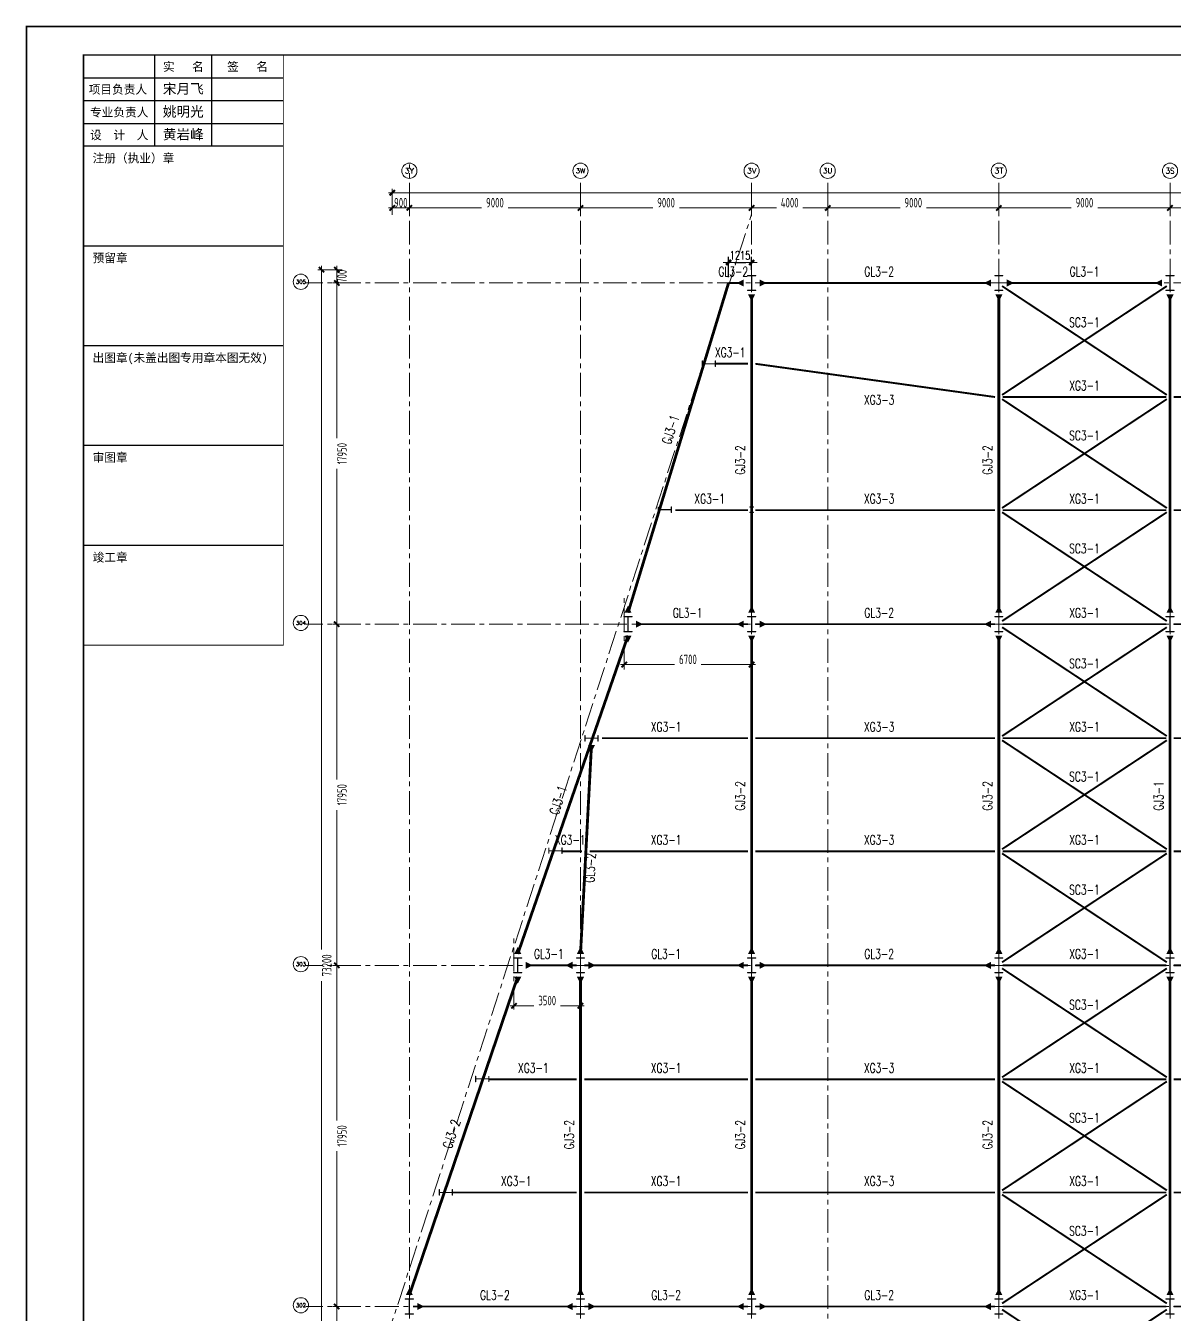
# Model space of a CAD drawing. Extents: x -1201378 to 2367219, y -619313 to 244905.
# Drawn here: x 312071 to 372463, y -237704 to -169915 of the extents above; entities that cross this region are included whole.
import ezdxf
from ezdxf.enums import TextEntityAlignment as Align

# ---------------------------------------------------------------- set-up
doc = ezdxf.new("R2010")
doc.units = 0
doc.header["$LTSCALE"] = 1000
doc.linetypes.add('CENTER', pattern=[2, 1.25, -0.25, 0.25, -0.25])
doc.layers.get('0').update_dxf_attribs({"linetype": 'CONTINUOUS'})
doc.layers.get('Defpoints').update_dxf_attribs({"linetype": 'CONTINUOUS'})
for name, color, linetype in [('0-cxFrame', 155, 'CONTINUOUS'), ('A-WINDOW', 140, 'CONTINUOUS'), ('qianming', 155, 'CONTINUOUS')]:
    doc.layers.add(name, color=color, linetype=linetype)
for name, color, linetype, lineweight in [('0-cxText', 131, 'CONTINUOUS', 25), ('S-axis', 111, 'CONTINUOUS', 0), ('S-bea', 40, 'CONTINUOUS', 0), ('S-col', 2, 'CONTINUOUS', 0), ('S-dim', 81, 'CONTINUOUS', 0), ('S-dote', 5, 'CENTER', 0), ('THIN', 7, 'CONTINUOUS', 0), ('柱间支撑', 6, 'CENTER', 0), ('梁', 4, 'CONTINUOUS', 18)]:
    doc.layers.add(name, color=color, linetype=linetype, lineweight=lineweight)
doc.styles.add('_TCH_AXIS', font='COMPLEX', dxfattribs={"bigfont": 'GBCBIG'})
doc.styles.add('cx_biaoti', font='')
doc.styles.add('cx_tuming', font='simhei.ttf')
doc.styles.add('cx_tuqian1', font='')
doc.styles.add('SS1', font='tj-romans1.shx', dxfattribs={"width": 0.7, "bigfont": 'tj-hztxt1.shx'})
doc.styles.add('TSSD_Dimension', font='tssdeng.shx', dxfattribs={"width": 0.7, "bigfont": 'hztxt.shx'})
doc.styles.add('TSSD_Rein', font='tj-romans1.shx', dxfattribs={"width": 0.7, "bigfont": 'tj-hztxt.shx'})
doc.styles.add('图框宋体', font='', dxfattribs={"width": 0.75})
doc.styles.add('黑体', font='simhei.ttf', dxfattribs={"width": 0.8})
doc.styles.get('cx_biaoti').set_extended_font_data('SimSun')
doc.styles.get('cx_tuqian1').set_extended_font_data('SimSun')
doc.styles.get('图框宋体').set_extended_font_data('SimSun')
doc.dimstyles.new('S-150-ARCHI', dxfattribs={"dimscale": 150, "dimtxt": 3, "dimasz": 2, "dimexe": 2, "dimexo": 2, "dimgap": 1, "dimtad": 1, "dimdec": 0, "dimzin": 0, "dimdsep": 46, "dimtxsty": 'SS1', "dimblk1": 'TT', "dimblk2": 'TT', "dimsah": 1, "dimcen": 1, "dimclrd": 256, "dimclre": 256, "dimclrt": 256, "dimadec": 0, "dimazin": 0, "dimtfac": 1, "dimtdec": 0, "dimtix": 1, "dimtmove": 2, "dimatfit": 0, "dimldrblk": 'TT', "dimfxl": 2, "dimtolj": 1, "dimtzin": 0, "dimarcsym": 0})
doc.dimstyles.new('TSSD_200_200', dxfattribs={"dimtxt": 500, "dimasz": 200, "dimexe": 200, "dimexo": 500, "dimgap": 200, "dimtad": 1, "dimdec": 0, "dimzin": 0, "dimdsep": 46, "dimtxsty": 'TSSD_Dimension', "dimblk": 'ARCHTICK', "dimcen": 0, "dimdle": 200, "dimclrt": 7, "dimadec": 0, "dimazin": 0, "dimtfac": 1, "dimtdec": 0, "dimtix": 1, "dimtmove": 2, "dimatfit": 3, "dimfxl": 1, "dimtolj": 1, "dimtzin": 0, "dimarcsym": 0})

# ---------------------------------------------------------------- blocks, each defined once
blk = doc.blocks.new('w42343243')
at = {"layer": 'S-col'}
blk.add_lwpolyline([(-165069, 621020), (-164639, 621020), (-164639, 621002), (-164848, 621002), (-164848, 620238), (-164639, 620238), (-164639, 620220), (-165069, 620220), (-165069, 620238), (-164860, 620238), (-164860, 621002), (-165069, 621002)], close=True, dxfattribs=at)
blk = doc.blocks.new('42343')
at = {"layer": 'A-WINDOW'}
for p in [(-130000, 100), (-117000, 100), (-108000, 100), (-136500, -17850), (-130000, -17850), (-117000, -17850), (-108000, -17850), (-142300, -35800), (-139000, -35800), (-130000, -35800), (-117000, -35800), (-108000, -35800), (-148000, -53750), (-139000, -53750), (-130000, -53750), (-117000, -53750), (-108000, -53750)]:
    blk.add_blockref('w42343243', p, dxfattribs=at)
blk = doc.blocks.new('_ArchTick')
at = {"color": 0, "linetype": 'ByBlock', "const_width": 0.5}
blk.add_lwpolyline([(-0.71, -0.71), (0.71, 0.71)], dxfattribs=at)
blk = doc.blocks.new('*D515')
at = {"layer": 'Defpoints', "color": 0, "transparency": 16777216}
for p in [(-270790, -282748), (-271576, -283448), (-270790, -283448)]:
    blk.add_point(p, dxfattribs=at)
at = {"layer": 'S-axis', "color": 0, "lineweight": -2, "transparency": 16777216}
for p, q in [((-271576, -282548), (-271576, -283648)), ((-271290, -282748), (-271776, -282748)), ((-271290, -283448), (-271776, -283448))]:
    blk.add_line(p, q, dxfattribs=at)
at = {"layer": 'S-axis', "color": 0, "lineweight": -2, "transparency": 16777216, "xscale": 200, "yscale": 200, "zscale": 200}
for p, rotation in [((-271576, -282748), 90), ((-271576, -283448), 270)]:
    blk.add_blockref('_ArchTick', p, dxfattribs=dict(at, rotation=rotation))
at = {"layer": 'S-axis', "color": 7, "transparency": 16777216, "insert": (-271301, -283098), "char_height": 500, "attachment_point": 5, "rotation": 90, "style": 'TSSD_Dimension'}
blk.add_mtext('\\A1;700', dxfattribs=at)
blk = doc.blocks.new('*D516')
at = {"layer": 'Defpoints', "color": 0, "transparency": 16777216}
for p in [(-270790, -283448), (-271576, -301398), (-270790, -301398)]:
    blk.add_point(p, dxfattribs=at)
at = {"layer": 'S-axis', "color": 0, "lineweight": -2, "transparency": 16777216}
for p, q in [((-271576, -283248), (-271576, -291617)), ((-271290, -283448), (-271776, -283448)), ((-271576, -301598), (-271576, -293229)), ((-271290, -301398), (-271776, -301398))]:
    blk.add_line(p, q, dxfattribs=at)
at = {"layer": 'S-axis', "color": 0, "lineweight": -2, "transparency": 16777216, "xscale": 200, "yscale": 200, "zscale": 200}
for p, rotation in [((-271576, -283448), 90), ((-271576, -301398), 270)]:
    blk.add_blockref('_ArchTick', p, dxfattribs=dict(at, rotation=rotation))
at = {"layer": 'S-axis', "color": 7, "transparency": 16777216, "insert": (-271301, -292423), "char_height": 500, "attachment_point": 5, "rotation": 90, "style": 'TSSD_Dimension'}
blk.add_mtext('\\A1;17950', dxfattribs=at)
blk = doc.blocks.new('*D517')
at = {"layer": 'Defpoints', "color": 0, "transparency": 16777216}
for p in [(-270790, -301398), (-271576, -319348), (-270790, -319348)]:
    blk.add_point(p, dxfattribs=at)
at = {"layer": 'S-axis', "color": 0, "lineweight": -2, "transparency": 16777216}
for p, q in [((-271290, -301398), (-271776, -301398)), ((-271576, -301198), (-271576, -309567)), ((-271576, -319548), (-271576, -311179)), ((-271290, -319348), (-271776, -319348))]:
    blk.add_line(p, q, dxfattribs=at)
at = {"layer": 'S-axis', "color": 0, "lineweight": -2, "transparency": 16777216, "xscale": 200, "yscale": 200, "zscale": 200}
for p, rotation in [((-271576, -301398), 90), ((-271576, -319348), 270)]:
    blk.add_blockref('_ArchTick', p, dxfattribs=dict(at, rotation=rotation))
at = {"layer": 'S-axis', "color": 7, "transparency": 16777216, "insert": (-271301, -310373), "char_height": 500, "attachment_point": 5, "rotation": 90, "style": 'TSSD_Dimension'}
blk.add_mtext('\\A1;17950', dxfattribs=at)
blk = doc.blocks.new('*D518')
at = {"layer": 'Defpoints', "color": 0, "transparency": 16777216}
for p in [(-270790, -319348), (-271576, -337298), (-270790, -337298)]:
    blk.add_point(p, dxfattribs=at)
at = {"layer": 'S-axis', "color": 0, "lineweight": -2, "transparency": 16777216}
for p, q in [((-271576, -319148), (-271576, -327517)), ((-271290, -319348), (-271776, -319348)), ((-271576, -337498), (-271576, -329129)), ((-271290, -337298), (-271776, -337298))]:
    blk.add_line(p, q, dxfattribs=at)
at = {"layer": 'S-axis', "color": 0, "lineweight": -2, "transparency": 16777216, "xscale": 200, "yscale": 200, "zscale": 200}
for p, rotation in [((-271576, -319348), 90), ((-271576, -337298), 270)]:
    blk.add_blockref('_ArchTick', p, dxfattribs=dict(at, rotation=rotation))
at = {"layer": 'S-axis', "color": 7, "transparency": 16777216, "insert": (-271301, -328323), "char_height": 500, "attachment_point": 5, "rotation": 90, "style": 'TSSD_Dimension'}
blk.add_mtext('\\A1;17950', dxfattribs=at)
blk = doc.blocks.new('*D519')
at = {"layer": 'Defpoints', "color": 0, "transparency": 16777216}
for p in [(-270790, -337298), (-271576, -355248), (-270790, -355248)]:
    blk.add_point(p, dxfattribs=at)
at = {"layer": 'S-axis', "color": 0, "lineweight": -2, "transparency": 16777216}
for p, q in [((-271290, -337298), (-271776, -337298)), ((-271576, -337098), (-271576, -345467)), ((-271576, -355448), (-271576, -347079)), ((-271290, -355248), (-271776, -355248))]:
    blk.add_line(p, q, dxfattribs=at)
at = {"layer": 'S-axis', "color": 0, "lineweight": -2, "transparency": 16777216, "xscale": 200, "yscale": 200, "zscale": 200}
for p, rotation in [((-271576, -337298), 90), ((-271576, -355248), 270)]:
    blk.add_blockref('_ArchTick', p, dxfattribs=dict(at, rotation=rotation))
at = {"layer": 'S-axis', "color": 7, "transparency": 16777216, "insert": (-271301, -346273), "char_height": 500, "attachment_point": 5, "rotation": 90, "style": 'TSSD_Dimension'}
blk.add_mtext('\\A1;17950', dxfattribs=at)
blk = doc.blocks.new('*D459')
at = {"layer": 'Defpoints', "color": 0, "transparency": 16777216}
for p in [(-270890, -282748), (-272376, -355948), (-270890, -355948)]:
    blk.add_point(p, dxfattribs=at)
at = {"layer": 'S-axis', "color": 0, "lineweight": -2, "transparency": 16777216}
for p, q in [((-272376, -282548), (-272376, -318516)), ((-271390, -282748), (-272576, -282748)), ((-272376, -356148), (-272376, -320181)), ((-271390, -355948), (-272576, -355948))]:
    blk.add_line(p, q, dxfattribs=at)
at = {"layer": 'S-axis', "color": 0, "lineweight": -2, "transparency": 16777216, "xscale": 200, "yscale": 200, "zscale": 200}
for p, rotation in [((-272376, -282748), 90), ((-272376, -355948), 270)]:
    blk.add_blockref('_ArchTick', p, dxfattribs=dict(at, rotation=rotation))
at = {"layer": 'S-axis', "color": 7, "transparency": 16777216, "insert": (-272101, -319348), "char_height": 500, "attachment_point": 5, "rotation": 90, "style": 'TSSD_Dimension'}
blk.add_mtext('\\A1;73200', dxfattribs=at)
blk = doc.blocks.new('*D460')
at = {"layer": 'Defpoints', "color": 0, "transparency": 16777216}
for p in [(-267758, -279500), (-268658, -280358), (-267758, -280358)]:
    blk.add_point(p, dxfattribs=at)
at = {"layer": 'S-axis', "color": 0, "lineweight": -2, "transparency": 16777216}
for p, q in [((-268858, -279500), (-267558, -279500)), ((-268658, -279858), (-268658, -279300)), ((-267758, -279858), (-267758, -279300))]:
    blk.add_line(p, q, dxfattribs=at)
at = {"layer": 'S-axis', "color": 0, "lineweight": -2, "transparency": 16777216, "xscale": 200, "yscale": 200, "zscale": 200, "rotation": 180}
blk.add_blockref('_ArchTick', (-268658, -279500), dxfattribs=at)
at = {"layer": 'S-axis', "color": 0, "lineweight": -2, "transparency": 16777216, "xscale": 200, "yscale": 200, "zscale": 200}
blk.add_blockref('_ArchTick', (-267758, -279500), dxfattribs=at)
at = {"layer": 'S-axis', "color": 7, "transparency": 16777216, "insert": (-268208, -279225), "char_height": 500, "attachment_point": 5, "style": 'TSSD_Dimension'}
blk.add_mtext('\\A1;900', dxfattribs=at)
blk = doc.blocks.new('*D461')
at = {"layer": 'Defpoints', "color": 0, "transparency": 16777216}
for p in [(-258758, -279500), (-267758, -280358), (-258758, -280358)]:
    blk.add_point(p, dxfattribs=at)
at = {"layer": 'S-axis', "color": 0, "lineweight": -2, "transparency": 16777216}
for p, q in [((-267958, -279500), (-263957, -279500)), ((-267758, -279858), (-267758, -279300)), ((-258558, -279500), (-262560, -279500)), ((-258758, -279858), (-258758, -279300))]:
    blk.add_line(p, q, dxfattribs=at)
at = {"layer": 'S-axis', "color": 0, "lineweight": -2, "transparency": 16777216, "xscale": 200, "yscale": 200, "zscale": 200, "rotation": 180}
blk.add_blockref('_ArchTick', (-267758, -279500), dxfattribs=at)
at = {"layer": 'S-axis', "color": 0, "lineweight": -2, "transparency": 16777216, "xscale": 200, "yscale": 200, "zscale": 200}
blk.add_blockref('_ArchTick', (-258758, -279500), dxfattribs=at)
at = {"layer": 'S-axis', "color": 7, "transparency": 16777216, "insert": (-263258, -279225), "char_height": 500, "attachment_point": 5, "style": 'TSSD_Dimension'}
blk.add_mtext('\\A1;9000', dxfattribs=at)
blk = doc.blocks.new('*D462')
at = {"layer": 'Defpoints', "color": 0, "transparency": 16777216}
for p in [(-249758, -279500), (-258758, -280358), (-249758, -280358)]:
    blk.add_point(p, dxfattribs=at)
at = {"layer": 'S-axis', "color": 0, "lineweight": -2, "transparency": 16777216}
for p, q in [((-258958, -279500), (-254957, -279500)), ((-258758, -279858), (-258758, -279300)), ((-249558, -279500), (-253560, -279500)), ((-249758, -279858), (-249758, -279300))]:
    blk.add_line(p, q, dxfattribs=at)
at = {"layer": 'S-axis', "color": 0, "lineweight": -2, "transparency": 16777216, "xscale": 200, "yscale": 200, "zscale": 200, "rotation": 180}
blk.add_blockref('_ArchTick', (-258758, -279500), dxfattribs=at)
at = {"layer": 'S-axis', "color": 0, "lineweight": -2, "transparency": 16777216, "xscale": 200, "yscale": 200, "zscale": 200}
blk.add_blockref('_ArchTick', (-249758, -279500), dxfattribs=at)
at = {"layer": 'S-axis', "color": 7, "transparency": 16777216, "insert": (-254258, -279225), "char_height": 500, "attachment_point": 5, "style": 'TSSD_Dimension'}
blk.add_mtext('\\A1;9000', dxfattribs=at)
blk = doc.blocks.new('*D463')
at = {"layer": 'Defpoints', "color": 0, "transparency": 16777216}
for p in [(-245758, -279500), (-249758, -280358), (-245758, -280358)]:
    blk.add_point(p, dxfattribs=at)
at = {"layer": 'S-axis', "color": 0, "lineweight": -2, "transparency": 16777216}
for p, q in [((-249958, -279500), (-248457, -279500)), ((-249758, -279858), (-249758, -279300)), ((-245558, -279500), (-247060, -279500)), ((-245758, -279858), (-245758, -279300))]:
    blk.add_line(p, q, dxfattribs=at)
at = {"layer": 'S-axis', "color": 0, "lineweight": -2, "transparency": 16777216, "xscale": 200, "yscale": 200, "zscale": 200, "rotation": 180}
blk.add_blockref('_ArchTick', (-249758, -279500), dxfattribs=at)
at = {"layer": 'S-axis', "color": 0, "lineweight": -2, "transparency": 16777216, "xscale": 200, "yscale": 200, "zscale": 200}
blk.add_blockref('_ArchTick', (-245758, -279500), dxfattribs=at)
at = {"layer": 'S-axis', "color": 7, "transparency": 16777216, "insert": (-247758, -279225), "char_height": 500, "attachment_point": 5, "style": 'TSSD_Dimension'}
blk.add_mtext('\\A1;4000', dxfattribs=at)
blk = doc.blocks.new('*D464')
at = {"layer": 'Defpoints', "color": 0, "transparency": 16777216}
for p in [(-236758, -279500), (-245758, -280358), (-236758, -280358)]:
    blk.add_point(p, dxfattribs=at)
at = {"layer": 'S-axis', "color": 0, "lineweight": -2, "transparency": 16777216}
for p, q in [((-245958, -279500), (-241957, -279500)), ((-245758, -279858), (-245758, -279300)), ((-236558, -279500), (-240560, -279500)), ((-236758, -279858), (-236758, -279300))]:
    blk.add_line(p, q, dxfattribs=at)
at = {"layer": 'S-axis', "color": 0, "lineweight": -2, "transparency": 16777216, "xscale": 200, "yscale": 200, "zscale": 200, "rotation": 180}
blk.add_blockref('_ArchTick', (-245758, -279500), dxfattribs=at)
at = {"layer": 'S-axis', "color": 0, "lineweight": -2, "transparency": 16777216, "xscale": 200, "yscale": 200, "zscale": 200}
blk.add_blockref('_ArchTick', (-236758, -279500), dxfattribs=at)
at = {"layer": 'S-axis', "color": 7, "transparency": 16777216, "insert": (-241258, -279225), "char_height": 500, "attachment_point": 5, "style": 'TSSD_Dimension'}
blk.add_mtext('\\A1;9000', dxfattribs=at)
blk = doc.blocks.new('*D465')
at = {"layer": 'Defpoints', "color": 0, "transparency": 16777216}
for p in [(-227758, -279500), (-236758, -280358), (-227758, -280358)]:
    blk.add_point(p, dxfattribs=at)
at = {"layer": 'S-axis', "color": 0, "lineweight": -2, "transparency": 16777216}
for p, q in [((-236958, -279500), (-232957, -279500)), ((-236758, -279858), (-236758, -279300)), ((-227558, -279500), (-231560, -279500)), ((-227758, -279858), (-227758, -279300))]:
    blk.add_line(p, q, dxfattribs=at)
at = {"layer": 'S-axis', "color": 0, "lineweight": -2, "transparency": 16777216, "xscale": 200, "yscale": 200, "zscale": 200, "rotation": 180}
blk.add_blockref('_ArchTick', (-236758, -279500), dxfattribs=at)
at = {"layer": 'S-axis', "color": 0, "lineweight": -2, "transparency": 16777216, "xscale": 200, "yscale": 200, "zscale": 200}
blk.add_blockref('_ArchTick', (-227758, -279500), dxfattribs=at)
at = {"layer": 'S-axis', "color": 7, "transparency": 16777216, "insert": (-232258, -279225), "char_height": 500, "attachment_point": 5, "style": 'TSSD_Dimension'}
blk.add_mtext('\\A1;9000', dxfattribs=at)
blk = doc.blocks.new('*D466')
at = {"layer": 'Defpoints', "color": 0, "transparency": 16777216}
for p in [(-218758, -279500), (-227758, -280358), (-218758, -280358)]:
    blk.add_point(p, dxfattribs=at)
at = {"layer": 'S-axis', "color": 0, "lineweight": -2, "transparency": 16777216}
for p, q in [((-227958, -279500), (-223957, -279500)), ((-227758, -279858), (-227758, -279300)), ((-218558, -279500), (-222560, -279500)), ((-218758, -279858), (-218758, -279300))]:
    blk.add_line(p, q, dxfattribs=at)
at = {"layer": 'S-axis', "color": 0, "lineweight": -2, "transparency": 16777216, "xscale": 200, "yscale": 200, "zscale": 200, "rotation": 180}
blk.add_blockref('_ArchTick', (-227758, -279500), dxfattribs=at)
at = {"layer": 'S-axis', "color": 0, "lineweight": -2, "transparency": 16777216, "xscale": 200, "yscale": 200, "zscale": 200}
blk.add_blockref('_ArchTick', (-218758, -279500), dxfattribs=at)
at = {"layer": 'S-axis', "color": 7, "transparency": 16777216, "insert": (-223258, -279225), "char_height": 500, "attachment_point": 5, "style": 'TSSD_Dimension'}
blk.add_mtext('\\A1;9000', dxfattribs=at)
blk = doc.blocks.new('*D483')
at = {"layer": 'Defpoints', "color": 0, "transparency": 16777216}
for p in [(-82958, -278700), (-268658, -280258), (-82958, -280258)]:
    blk.add_point(p, dxfattribs=at)
at = {"layer": 'S-axis', "color": 0, "lineweight": -2, "transparency": 16777216}
for p, q in [((-268658, -279758), (-268658, -278500)), ((-82958, -279758), (-82958, -278500)), ((-268858, -278700), (-176749, -278700)), ((-82758, -278700), (-174868, -278700))]:
    blk.add_line(p, q, dxfattribs=at)
at = {"layer": 'S-axis', "color": 0, "lineweight": -2, "transparency": 16777216, "xscale": 200, "yscale": 200, "zscale": 200, "rotation": 180}
blk.add_blockref('_ArchTick', (-268658, -278700), dxfattribs=at)
at = {"layer": 'S-axis', "color": 0, "lineweight": -2, "transparency": 16777216, "xscale": 200, "yscale": 200, "zscale": 200}
blk.add_blockref('_ArchTick', (-82958, -278700), dxfattribs=at)
at = {"layer": 'S-axis', "color": 7, "transparency": 16777216, "insert": (-175808, -278425), "char_height": 500, "attachment_point": 5, "style": 'TSSD_Dimension'}
blk.add_mtext('\\A1;185700', dxfattribs=at)
blk = doc.blocks.new('*D484')
at = {"layer": 'Defpoints', "color": 0, "transparency": 16777216}
for p in [(-262258, -320438), (-258758, -320438), (-258758, -321476)]:
    blk.add_point(p, dxfattribs=at)
at = {"layer": 'S-axis', "color": 0, "lineweight": -2, "transparency": 16777216}
for p, q in [((-262258, -320938), (-262258, -321676)), ((-258758, -320938), (-258758, -321676)), ((-262458, -321476), (-261207, -321476)), ((-258558, -321476), (-259810, -321476))]:
    blk.add_line(p, q, dxfattribs=at)
at = {"layer": 'S-axis', "color": 0, "lineweight": -2, "transparency": 16777216, "xscale": 200, "yscale": 200, "zscale": 200, "rotation": 180}
blk.add_blockref('_ArchTick', (-262258, -321476), dxfattribs=at)
at = {"layer": 'S-axis', "color": 0, "lineweight": -2, "transparency": 16777216, "xscale": 200, "yscale": 200, "zscale": 200}
blk.add_blockref('_ArchTick', (-258758, -321476), dxfattribs=at)
at = {"layer": 'S-axis', "color": 7, "transparency": 16777216, "insert": (-260508, -321201), "char_height": 500, "attachment_point": 5, "style": 'TSSD_Dimension'}
blk.add_mtext('\\A1;3500', dxfattribs=at)
blk = doc.blocks.new('*D485')
at = {"layer": 'Defpoints', "color": 0, "transparency": 16777216}
for p in [(-256458, -302488), (-249758, -302488), (-249758, -303526)]:
    blk.add_point(p, dxfattribs=at)
at = {"layer": 'S-axis', "color": 0, "lineweight": -2, "transparency": 16777216}
for p, q in [((-256458, -302988), (-256458, -303726)), ((-249758, -302988), (-249758, -303726)), ((-256658, -303526), (-253807, -303526)), ((-249558, -303526), (-252410, -303526))]:
    blk.add_line(p, q, dxfattribs=at)
at = {"layer": 'S-axis', "color": 0, "lineweight": -2, "transparency": 16777216, "xscale": 200, "yscale": 200, "zscale": 200, "rotation": 180}
blk.add_blockref('_ArchTick', (-256458, -303526), dxfattribs=at)
at = {"layer": 'S-axis', "color": 0, "lineweight": -2, "transparency": 16777216, "xscale": 200, "yscale": 200, "zscale": 200}
blk.add_blockref('_ArchTick', (-249758, -303526), dxfattribs=at)
at = {"layer": 'S-axis', "color": 7, "transparency": 16777216, "insert": (-253108, -303251), "char_height": 500, "attachment_point": 5, "style": 'TSSD_Dimension'}
blk.add_mtext('\\A1;6700', dxfattribs=at)
blk = doc.blocks.new('zjcx_lan_xinxi(Dragon)')
for p, q in [((7000, -3200), (0, -3200)), ((7000, -6700), (0, -6700)), ((7000, -10200), (0, -10200)), ((7000, -13700), (0, -13700)), ((7000, -17200), (0, -17200))]:
    blk.add_line(p, q)
at = {"const_width": 25}
blk.add_lwpolyline([(0, -20700), (7000, -20700), (7000, 0), (0, 0)], close=True, dxfattribs=at)
for points in [[(2500, -3200), (2500, 0)], [(4500, -3200), (4500, 0)], [(0, -800), (7000, -800)], [(0, -1600), (7000, -1600)], [(0, -2400), (7000, -2400)]]:
    blk.add_lwpolyline(points)
for points in [[(7000, -3200), (7000, 0)], [(0, -3200), (7000, -3200)], [(0, -20700), (7000, -20700), (7000, -3200)], [(0, -20700), (7000, -20700)]]:
    blk.add_lwpolyline(points, dxfattribs=at)
at = {"style": '图框宋体'}
for s, p in [('实   名', (3500, -400)), ('签   名', (5750, -400)), ('项目负责人', (1204, -1200)), ('专业负责人', (1250, -2000)), ('设  计  人', (1250, -2800))]:
    blk.add_text(s, height=300, dxfattribs=at).set_placement(p, align=Align.MIDDLE)
for s, p in [('注册（执业）章', (318, -3771)), ('预留章', (318, -7271)), ('出图章(未盖出图专用章本图无效)', (318, -10771)), ('审图章', (318, -14271)), ('竣工章', (318, -17771))]:
    blk.add_text(s, height=300, dxfattribs=at).set_placement(p)
blk = doc.blocks.new('T-信息(Dragon)')
at = {"layer": '0-cxFrame'}
blk.add_blockref('zjcx_lan_xinxi(Dragon)', (0, 0), dxfattribs=at)
at = {"layer": 'qianming', "color": 3, "style": 'cx_biaoti'}
for s, p in [('宋月飞', (3497, -1185)), ('姚明光', (3497, -1985)), ('黄岩峰', (3497, -2785))]:
    blk.add_text(s, height=350, dxfattribs=at).set_placement(p, align=Align.MIDDLE_CENTER)
blk = doc.blocks.new('TK22.A0 L(Dragon)')
at = {"layer": '0-cxFrame', "color": 7, "const_width": 0.5}
blk.add_lwpolyline([(0, 0), (-1486, 0), (-1486, 841), (0, 841)], close=True, dxfattribs=at)
at = {"layer": '0-cxFrame', "const_width": 0.5}
blk.add_lwpolyline([(-80, 10), (-1466, 10), (-1466, 831), (-80, 831)], close=True, dxfattribs=at)
at = {"layer": '0-cxFrame', "xscale": 0.009999999999999998, "yscale": 0.009999999999999998, "zscale": 0.009999999999999998}
blk.add_blockref('T-信息(Dragon)', (-1466, 831), dxfattribs=at)
at = {"style": '黑体', "flags": 4}
blk.add_attdef('图幅', text='', height=3.3, dxfattribs=at).set_placement((-40, 3), align=Align.RIGHT)
at = {"layer": '0-cxText', "flags": 4}
for tag, height, style, p in [('建设单位', 3.5, 'cx_tuming', (-45, 240)), ('项目名称', 3.5, 'cx_tuming', (-45, 210)), ('子项名称', 3.5, 'cx_tuming', (-45, 180)), ('工程编号', 3.3, 'cx_tuqian1', (-35, 165)), ('图名1', 3.5, 'cx_tuming', (-45, 87)), ('图名2', 3.5, 'cx_tuming', (-45, 79)), ('图名3', 3.5, 'cx_tuming', (-45, 71)), ('出图日期', 3.3, 'cx_tuqian1', (-39, 60)), ('专业', 3.3, 'cx_tuqian1', (-55, 52)), ('图号', 3.3, 'cx_tuqian1', (-55, 44)), ('版次', 3.3, 'cx_tuqian1', (-20, 44))]:
    blk.add_attdef(tag, text='', height=height, dxfattribs=dict(at, style=style)).set_placement(p, align=Align.MIDDLE)
at = {"layer": 'Defpoints', "color": 6, "flags": 4}
for tag, height, style, p in [('tufu', 3.3, '黑体', (-12, 12)), ('dwfname', 4, 'cx_tuqian1', (-80, 3))]:
    blk.add_attdef(tag, text='', height=height, dxfattribs=dict(at, style=style)).set_placement(p, align=Align.RIGHT)
blk = doc.blocks.new('nt66')
at = {"layer": 'S-col'}
blk.add_lwpolyline([(-195790, 766820), (-195490, 766820), (-195490, 766808), (-195636, 766808), (-195636, 766132), (-195490, 766132), (-195490, 766120), (-195790, 766120), (-195790, 766132), (-195644, 766132), (-195644, 766808), (-195790, 766808)], close=True, dxfattribs=at)
blk = doc.blocks.new('TT')
blk.add_line((-0.97, 0), (0.97, 0))
at = {"const_width": 0.45}
blk.add_lwpolyline([(-0.44, -0.44), (0.44, 0.44)], dxfattribs=at)
blk = doc.blocks.new('*D6490')
at = {"layer": 'Defpoints', "color": 0, "transparency": 16777216}
for p in [(350242, -182370), (349027, -183448), (350242, -183048)]:
    blk.add_point(p, dxfattribs=at)
at = {"layer": 'S-dim', "lineweight": -2, "transparency": 16777216}
for p, q in [((349027, -183148), (349027, -182070)), ((350242, -182748), (350242, -182070)), ((349327, -182370), (349942, -182370))]:
    blk.add_line(p, q, dxfattribs=at)
at = {"layer": 'S-dim', "lineweight": -2, "transparency": 16777216, "xscale": 300, "yscale": 300, "zscale": 300, "rotation": 180}
blk.add_blockref('TT', (349027, -182370), dxfattribs=at)
at = {"layer": 'S-dim', "lineweight": -2, "transparency": 16777216, "xscale": 300, "yscale": 300, "zscale": 300}
blk.add_blockref('TT', (350242, -182370), dxfattribs=at)
at = {"layer": 'S-dim', "transparency": 16777216, "insert": (349634, -181995), "char_height": 450, "attachment_point": 5, "style": 'SS1'}
blk.add_mtext('\\A1;1215', dxfattribs=at)
blk = doc.blocks.new('3#轴网')
at = {"layer": 'S-axis'}
for centre in [(-267758.5, -277544.2), (-258758.5, -277544.2), (-249758.5, -277544.2), (-245758.5, -277544.2), (-236758.5, -277544.2), (-227758.5, -277544.2), (-273461.5, -283383.9), (-273461.5, -301333.9), (-273461.5, -319283.9), (-273461.5, -337233.9)]:
    blk.add_circle(centre, 400, dxfattribs=at)
at = {"layer": 'S-dote'}
for p, q in [((-267758.5, -363428.2), (-267758.5, -277213.2)), ((-258758.5, -363428.2), (-258758.5, -277944.2)), ((-249758.5, -363428.2), (-249758.5, -277944.2)), ((-245758.5, -363428.2), (-245758.5, -277948.2)), ((-236758.5, -363428.2), (-236758.5, -277948.2)), ((-227758.5, -363428.2), (-227758.5, -277948.2)), ((-78316.2, -283448.2), (-273210.6, -283448.2)), ((-256458.5, -303778.2), (-256458.5, -299938.2)), ((-78316.2, -301398.2), (-273210.6, -301398.2)), ((-262258.5, -321678.2), (-262258.5, -317888.2)), ((-78316.2, -319348.2), (-273210.6, -319348.2)), ((-78316.2, -337298.2), (-273210.6, -337298.2))]:
    blk.add_line(p, q, dxfattribs=at)
blk.add_lwpolyline([(-270224.1, -342906.2), (-249758.5, -279830.8)], dxfattribs=at)
at = {"layer": 'S-axis', "style": '_TCH_AXIS'}
for s, height, p, p2 in [('3Y', 270.86, (-268003.5, -277679.7), (-267513.4, -277679.7)), ('3W', 255.29, (-259007.7, -277671.9), (-258509.3, -277671.9)), ('3V', 276.42, (-250002, -277682.4), (-249515, -277682.4)), ('3U', 265.5, (-246005, -277677), (-245511.9, -277677)), ('3T', 294.28, (-236996.7, -277691.4), (-236520.2, -277691.4)), ('3S', 300.65, (-227994.7, -277694.5), (-227522.2, -277694.5)), ('305', 206.28, (-273721.8, -283487), (-273201.2, -283487)), ('304', 199.75, (-273723.1, -301433.8), (-273199.9, -301433.8)), ('303', 206.28, (-273721.8, -319387), (-273201.2, -319387)), ('302', 206.28, (-273721.8, -337337), (-273201.2, -337337))]:
    blk.add_text(s, height=height, dxfattribs=at).set_placement(p, p2, align=Align.FIT)
at = {"layer": 'S-axis'}
for base, p1, p2, angle, picture, middle in [((-82958.5, -278700.4), (-268658.5, -280258.4), (-82958.5, -280258.4), 0, '*D483', (-175808.5, -278425.4)), ((-267758.5, -279500.4), (-268658.5, -280358.4), (-267758.5, -280358.4), 0, '*D460', (-268208.5, -279225.4)), ((-258758.5, -279500.4), (-267758.5, -280358.4), (-258758.5, -280358.4), 0, '*D461', (-263258.5, -279225.4)), ((-249758.5, -279500.4), (-258758.5, -280358.4), (-249758.5, -280358.4), 0, '*D462', (-254258.5, -279225.4)), ((-245758.5, -279500.4), (-249758.5, -280358.4), (-245758.5, -280358.4), 0, '*D463', (-247758.5, -279225.4)), ((-236758.5, -279500.4), (-245758.5, -280358.4), (-236758.5, -280358.4), 0, '*D464', (-241258.5, -279225.4)), ((-227758.5, -279500.4), (-236758.5, -280358.4), (-227758.5, -280358.4), 0, '*D465', (-232258.5, -279225.4)), ((-218758.5, -279500.4), (-227758.5, -280358.4), (-218758.5, -280358.4), 0, '*D466', (-223258.5, -279225.4)), ((-272376.4, -355948.2), (-270890, -282748.2), (-270890, -355948.2), 270, '*D459', (-272101.4, -319348.2)), ((-271576.4, -283448.2), (-270790, -282748.2), (-270790, -283448.2), 270, '*D515', (-271301.4, -283098.2)), ((-271576.4, -301398.2), (-270790, -283448.2), (-270790, -301398.2), 270, '*D516', (-271301.4, -292423.2)), ((-271576.4, -319348.2), (-270790, -301398.2), (-270790, -319348.2), 270, '*D517', (-271301.4, -310373.2)), ((-249758.5, -303525.7), (-256458.5, -302488.2), (-249758.5, -302488.2), 0, '*D485', (-253108.5, -303250.7)), ((-271576.4, -337298.2), (-270790, -319348.2), (-270790, -337298.2), 270, '*D518', (-271301.4, -328323.2)), ((-258758.5, -321475.7), (-262258.5, -320438.2), (-258758.5, -320438.2), 0, '*D484', (-260508.5, -321200.7)), ((-271576.4, -355248.2), (-270790, -337298.2), (-270790, -355248.2), 270, '*D519', (-271301.4, -346273.2))]:
    dim = blk.add_linear_dim(base=base, p1=p1, p2=p2, angle=angle, dimstyle='TSSD_200_200', dxfattribs=at)
    dim.commit()
    dim.dimension.update_dxf_attribs({"geometry": picture, "text_midpoint": middle, "dimtype": 161})

msp = doc.modelspace()

# ---------------------------------------------------------------- linework, layer by layer
at = {"layer": 'S-bea', "const_width": 150}
for points in [[(343741.5, -200798.2), (349026.5, -183448.2)], [(350241.5, -184048.2), (350241.5, -200798.2)], [(363241.5, -184048.2), (363241.5, -200798.2)], [(372241.5, -184048.2), (372241.5, -200798.2)], [(337941.5, -218748.2), (343741.5, -201998.2)], [(350241.5, -201998.2), (350241.5, -218748.2)], [(363241.5, -201998.2), (363241.5, -218748.2)], [(372241.5, -201998.2), (372241.5, -218748.2)], [(341819.5, -207748.2), (341241.5, -218748.2)], [(332241.5, -236698.2), (337941.5, -219948.2)], [(341241.5, -219948.2), (341241.5, -236698.2)], [(350241.5, -219948.2), (350241.5, -236698.2)], [(363241.5, -219948.2), (363241.5, -236698.2)], [(372241.5, -219948.2), (372241.5, -236698.2)]]:
    msp.add_lwpolyline(points, dxfattribs=at)
at = {"layer": 'S-bea'}
for points in [[(349826.5, -183448.2, 375, 0, 0), (349451.5, -183448.2, 375, 0, 0)], [(350656.5, -183448.2, 375, 0, 0), (351031.5, -183448.2, 375, 0, 0)], [(362826.5, -183448.2, 375, 0, 0), (362451.5, -183448.2, 375, 0, 0)], [(363656.5, -183448.2, 375, 0, 0), (364031.5, -183448.2, 375, 0, 0)], [(371826.5, -183448.2, 375, 0, 0), (371451.5, -183448.2, 375, 0, 0)], [(350241.5, -184048.2, 375, 0, 0), (350241.5, -184423.2, 375, 0, 0)], [(363241.5, -184048.2, 375, 0, 0), (363241.5, -184423.2, 375, 0, 0)], [(372241.5, -184048.2, 375, 0, 0), (372241.5, -184423.2, 375, 0, 0)], [(343741.5, -200798.2, 375, 0, 0), (343741.5, -200423.2, 375, 0, 0)], [(350241.5, -200798.2, 375, 0, 0), (350241.5, -200423.2, 375, 0, 0)], [(363241.5, -200798.2, 375, 0, 0), (363241.5, -200423.2, 375, 0, 0)], [(372241.5, -200798.2, 375, 0, 0), (372241.5, -200423.2, 375, 0, 0)], [(344156.5, -201398.2, 375, 0, 0), (344531.5, -201398.2, 375, 0, 0)], [(349826.5, -201398.2, 375, 0, 0), (349451.5, -201398.2, 375, 0, 0)], [(350656.5, -201398.2, 375, 0, 0), (351031.5, -201398.2, 375, 0, 0)], [(362826.5, -201398.2, 375, 0, 0), (362451.5, -201398.2, 375, 0, 0)], [(343741.5, -201998.2, 375, 0, 0), (343741.5, -202373.2, 375, 0, 0)], [(350241.5, -201998.2, 375, 0, 0), (350241.5, -202373.2, 375, 0, 0)], [(363241.5, -201998.2, 375, 0, 0), (363241.5, -202373.2, 375, 0, 0)], [(372241.5, -201998.2, 375, 0, 0), (372241.5, -202373.2, 375, 0, 0)], [(341819.5, -207748.2, 375, 0, 0), (341819.5, -208123.2, 375, 0, 0)], [(337941.5, -218748.2, 375, 0, 0), (337941.5, -218373.2, 375, 0, 0)], [(341241.5, -218748.2, 375, 0, 0), (341241.5, -218373.2, 375, 0, 0)], [(350241.5, -218748.2, 375, 0, 0), (350241.5, -218373.2, 375, 0, 0)], [(363241.5, -218748.2, 375, 0, 0), (363241.5, -218373.2, 375, 0, 0)], [(372241.5, -218748.2, 375, 0, 0), (372241.5, -218373.2, 375, 0, 0)], [(338356.5, -219348.2, 375, 0, 0), (338731.5, -219348.2, 375, 0, 0)], [(340826.5, -219348.2, 375, 0, 0), (340451.5, -219348.2, 375, 0, 0)], [(341656.5, -219348.2, 375, 0, 0), (342031.5, -219348.2, 375, 0, 0)], [(349826.5, -219348.2, 375, 0, 0), (349451.5, -219348.2, 375, 0, 0)], [(350656.5, -219348.2, 375, 0, 0), (351031.5, -219348.2, 375, 0, 0)], [(362826.5, -219348.2, 375, 0, 0), (362451.5, -219348.2, 375, 0, 0)], [(337941.5, -219948.2, 375, 0, 0), (337941.5, -220323.2, 375, 0, 0)], [(341241.5, -219948.2, 375, 0, 0), (341241.5, -220323.2, 375, 0, 0)], [(350241.5, -219948.2, 375, 0, 0), (350241.5, -220323.2, 375, 0, 0)], [(363241.5, -219948.2, 375, 0, 0), (363241.5, -220323.2, 375, 0, 0)], [(372241.5, -219948.2, 375, 0, 0), (372241.5, -220323.2, 375, 0, 0)], [(332241.5, -236698.2, 375, 0, 0), (332241.5, -236323.2, 375, 0, 0)], [(341241.5, -236698.2, 375, 0, 0), (341241.5, -236323.2, 375, 0, 0)], [(350241.5, -236698.2, 375, 0, 0), (350241.5, -236323.2, 375, 0, 0)], [(363241.5, -236698.2, 375, 0, 0), (363241.5, -236323.2, 375, 0, 0)], [(372241.5, -236698.2, 375, 0, 0), (372241.5, -236323.2, 375, 0, 0)], [(332656.5, -237298.2, 375, 0, 0), (333031.5, -237298.2, 375, 0, 0)], [(340826.5, -237298.2, 375, 0, 0), (340451.5, -237298.2, 375, 0, 0)], [(341656.5, -237298.2, 375, 0, 0), (342031.5, -237298.2, 375, 0, 0)], [(349826.5, -237298.2, 375, 0, 0), (349451.5, -237298.2, 375, 0, 0)], [(350656.5, -237298.2, 375, 0, 0), (351031.5, -237298.2, 375, 0, 0)], [(362826.5, -237298.2, 375, 0, 0), (362451.5, -237298.2, 375, 0, 0)]]:
    msp.add_lwpolyline(points, format="xyseb", dxfattribs=at)
at = {"layer": 'S-col'}
msp.add_lwpolyline([(350141.5, -195222), (350341.5, -195222), (350341.5, -195234), (350245.5, -195234), (350245.5, -195510), (350341.5, -195510), (350341.5, -195522), (350141.5, -195522), (350141.5, -195510), (350237.5, -195510), (350237.5, -195234), (350141.5, -195234)], close=True, dxfattribs=at)
at = {"layer": '柱间支撑', "linetype": 'Continuous', "const_width": 100}
for points in [[(363408.4, -189337.9), (372074.7, -183608.5)], [(363408.4, -183608.5), (372074.7, -189337.9)], [(347623, -187698.2), (347641.5, -187698.2)], [(348341.5, -187698.2), (350041.5, -187698.2)], [(350433.5, -187698.2), (363041.5, -189448.2)], [(363408.4, -195287.9), (372074.7, -189558.5)], [(363408.4, -189558.5), (372074.7, -195287.9)], [(363441.5, -189448.2), (372041.5, -189448.2)], [(372441.5, -189448.2), (381041.5, -189448.2)], [(346221.9, -195398.2), (350041.5, -195398.2)], [(350441.5, -195398.2), (363041.5, -195398.2)], [(363408.4, -201237.9), (372074.7, -195508.5)], [(363408.4, -195508.5), (372074.7, -201237.9)], [(363441.5, -195398.2), (372041.5, -195398.2)], [(372441.5, -195398.2), (381041.5, -195398.2)], [(363408.4, -207287.9), (372074.7, -201558.5)], [(363408.4, -201558.5), (372074.7, -207287.9)], [(363441.5, -201398.2), (372041.5, -201398.2)], [(372441.5, -201398.2), (381041.5, -201398.2)], [(342369.5, -207398.2), (350041.5, -207398.2)], [(350441.5, -207398.2), (363041.5, -207398.2)], [(363441.5, -207398.2), (372041.5, -207398.2)], [(372441.5, -207398.2), (381041.5, -207398.2)], [(363408.4, -213237.9), (372074.7, -207508.5)], [(363408.4, -207508.5), (372074.7, -213237.9)], [(340271.9, -213348.2), (341325.3, -213348.2)], [(341725.3, -213348.2), (350041.5, -213348.2)], [(350441.5, -213348.2), (363041.5, -213348.2)], [(363408.4, -219187.9), (372074.7, -213458.5)], [(363408.4, -213458.5), (372074.7, -219187.9)], [(363441.5, -213348.2), (372041.5, -213348.2)], [(372441.5, -213348.2), (381041.5, -213348.2)], [(363408.4, -225237.9), (372074.7, -219508.5)], [(363408.4, -219508.5), (372074.7, -225237.9)], [(363441.5, -219348.2), (372041.5, -219348.2)], [(372441.5, -219348.2), (381041.5, -219348.2)], [(336415.9, -225348.2), (341041.5, -225348.2)], [(341441.5, -225348.2), (350041.5, -225348.2)], [(350441.5, -225348.2), (363041.5, -225348.2)], [(363408.4, -231187.9), (372074.7, -225458.5)], [(363408.4, -225458.5), (372074.7, -231187.9)], [(363441.5, -225348.2), (372041.5, -225348.2)], [(372441.5, -225348.2), (381041.5, -225348.2)], [(334513.5, -231298.2), (341041.5, -231298.2)], [(341441.5, -231298.2), (350041.5, -231298.2)], [(350441.5, -231298.2), (363041.5, -231298.2)], [(363408.4, -237137.9), (372074.7, -231408.5)], [(363408.4, -231408.5), (372074.7, -237137.9)], [(363441.5, -231298.2), (372041.5, -231298.2)], [(372441.5, -231298.2), (381041.5, -231298.2)], [(363441.5, -237298.2), (372041.5, -237298.2)], [(372441.5, -237298.2), (381041.5, -237298.2)], [(363408.4, -243187.9), (372074.7, -237458.5)], [(363408.4, -237458.5), (372074.7, -243187.9)]]:
    msp.add_lwpolyline(points, dxfattribs=at)
at = {"layer": '梁', "linetype": 'Continuous', "const_width": 100}
for points in [[(349826.5, -183448.2), (349026.5, -183448.2)], [(350656.5, -183448.2), (362826.5, -183448.2)], [(363656.5, -183448.2), (371826.5, -183448.2)], [(344156.5, -201398.2), (350041.5, -201398.2)], [(350441.5, -201398.2), (363041.5, -201398.2)], [(338356.5, -219348.2), (341041.5, -219348.2)], [(341441.5, -219348.2), (350041.5, -219348.2)], [(350441.5, -219348.2), (363041.5, -219348.2)], [(332441.5, -237298.2), (341041.5, -237298.2)], [(341441.5, -237298.2), (350041.5, -237298.2)], [(350441.5, -237298.2), (363041.5, -237298.2)]]:
    msp.add_lwpolyline(points, dxfattribs=at)

# ---------------------------------------------------------------- block references
at = {"layer": '0-cxFrame', "xscale": 150, "yscale": 150, "zscale": 150}
msp.add_blockref('TK22.A0 L(Dragon)', (535008.3, -296102.2), dxfattribs=at)
at = {"layer": 'S-axis'}
msp.add_blockref('3#轴网', (600000, 100000), dxfattribs=at)
at = {"layer": 'S-col'}
msp.add_blockref('42343', (645095.7, -804168.2), dxfattribs=at)
at = {"layer": 'S-col', "rotation": 90}
for p in [(1114461.5, 7941.8), (1112141.9, 268), (1108289.5, -11758.2), (1106391.9, -17682), (1102547.9, -29682), (1100633.5, -35658.2)]:
    msp.add_blockref('nt66', p, dxfattribs=at)

# ---------------------------------------------------------------- texts
at = {"layer": 'THIN', "style": 'TSSD_Rein', "width": 0.7}
for s, p in [('GL3-2', (349276.6, -183248.2)), ('GL3-2', (356946.1, -183248.2)), ('GL3-1', (367741.5, -183248.2)), ('SC3-1', (367739.9, -185919.5)), ('XG3-1', (349112.8, -187498.2)), ('XG3-1', (367741.5, -189248.2)), ('XG3-3', (356946.1, -189995.1)), ('SC3-1', (367739.9, -191869.5)), ('XG3-1', (348035.8, -195198.2)), ('XG3-3', (356946.1, -195198.2)), ('XG3-1', (367741.5, -195198.2)), ('SC3-1', (367739.9, -197819.5)), ('GL3-1', (346877.1, -201198.2)), ('GL3-2', (356946.1, -201198.2)), ('XG3-1', (367741.5, -201198.2)), ('SC3-1', (367739.9, -203869.5)), ('XG3-1', (345741.5, -207198.2)), ('XG3-3', (356946.1, -207198.2)), ('XG3-1', (367741.5, -207198.2)), ('SC3-1', (367739.9, -209819.5)), ('XG3-1', (340703.7, -213148.2)), ('XG3-1', (345741.5, -213148.2)), ('XG3-3', (356946.1, -213148.2)), ('XG3-1', (367741.5, -213148.2)), ('SC3-1', (367739.9, -215769.5)), ('GL3-1', (339572.7, -219148.2)), ('GL3-1', (345741.5, -219148.2)), ('GL3-2', (356946.1, -219148.2)), ('XG3-1', (367741.5, -219148.2)), ('SC3-1', (367739.9, -221819.5)), ('XG3-1', (338763, -225148.2)), ('XG3-1', (345741.5, -225148.2)), ('XG3-3', (356946.1, -225148.2)), ('XG3-1', (367741.5, -225148.2)), ('SC3-1', (367739.9, -227769.5)), ('XG3-1', (337861.6, -231098.2)), ('XG3-1', (345741.5, -231098.2)), ('XG3-3', (356946.1, -231098.2)), ('XG3-1', (367741.5, -231098.2)), ('SC3-1', (367739.9, -233719.5)), ('GL3-2', (336741.5, -237098.2)), ('GL3-2', (345741.5, -237098.2)), ('GL3-2', (356946.1, -237098.2)), ('XG3-1', (367741.5, -237098.2))]:
    msp.add_text(s, height=500, dxfattribs=at).set_placement(p, align=Align.BOTTOM_CENTER)
for s, rotation, p in [('GJ3-1', 72, (346362.5, -191287.7)), ('GJ3-2', 90, (350041.5, -192763.1)), ('GJ3-2', 90, (363041.5, -192763.1)), ('GJ3-1', 72, (340452.4, -210786)), ('GJ3-2', 90, (350041.5, -210430.7)), ('GJ3-2', 90, (363041.5, -210430.7)), ('GJ3-1', 90, (372041.5, -210430.7)), ('GL3-2', 87, (342155.1, -214238.8)), ('GJ3-2', 72, (334840.5, -228345.8)), ('GJ3-2', 90, (341041.5, -228258.3)), ('GJ3-2', 90, (350041.5, -228258.3)), ('GJ3-2', 90, (363041.5, -228258.3))]:
    msp.add_text(s, height=500, rotation=rotation, dxfattribs=at).set_placement(p, align=Align.BOTTOM_CENTER)

# ---------------------------------------------------------------- dimensions: what is measured, and where the dimension line sits
at = {"layer": 'S-dim'}
dim = msp.add_linear_dim(base=(350241.5, -182370.4), p1=(349026.5, -183448.2), p2=(350241.5, -183048.2), dimstyle='S-150-ARCHI', dxfattribs=at)
dim.commit()
dim.dimension.update_dxf_attribs({"geometry": '*D6490', "text_midpoint": (349634, -181995.4)})

doc.saveas('drawing.dxf')
